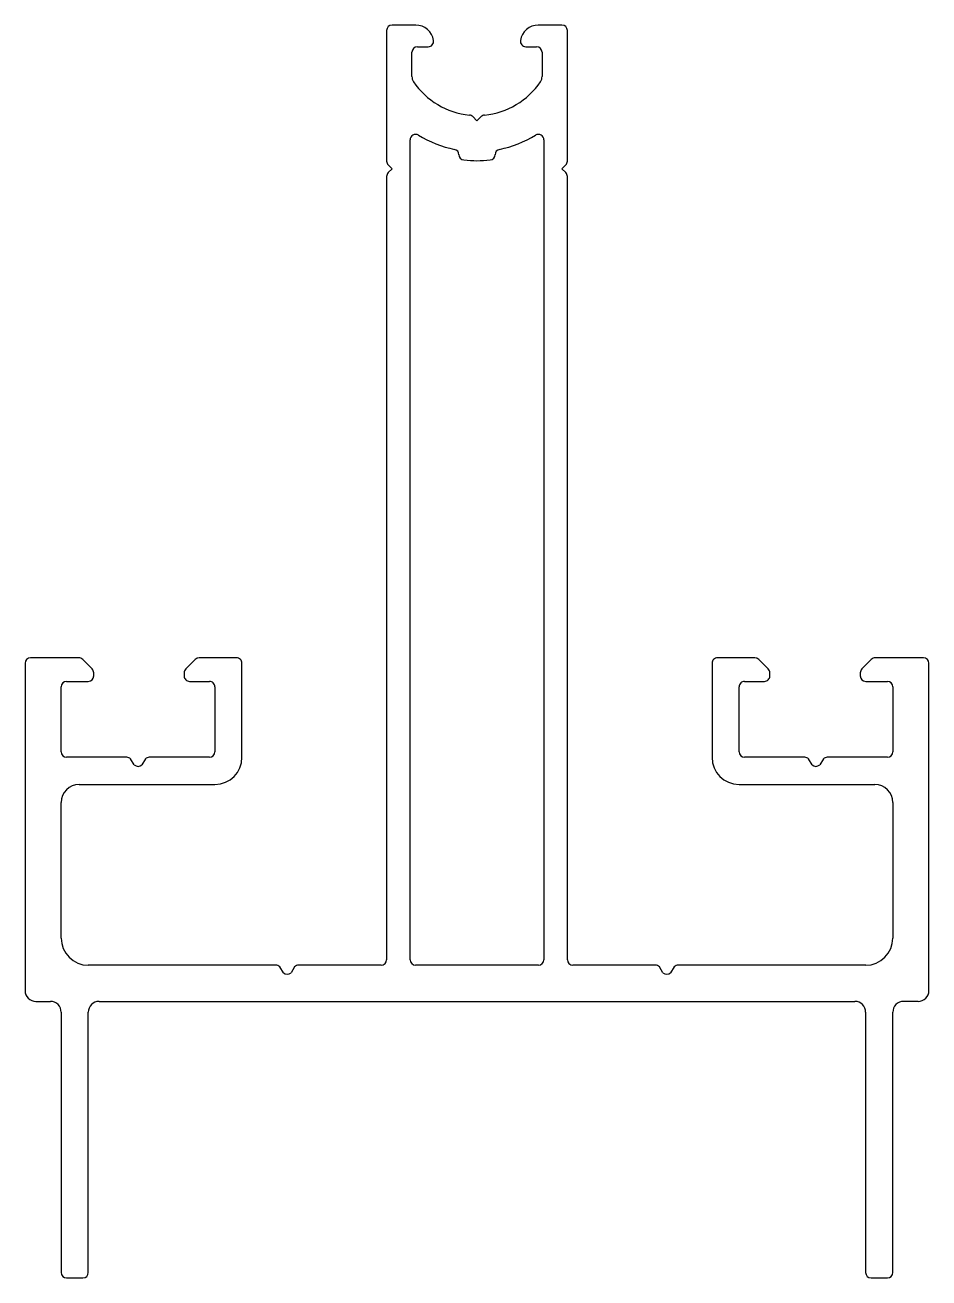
# Model space of a CAD drawing. Extents: x 834.6 to 884.6, y 509.5 to 578.8.
import ezdxf

# ---------------------------------------------------------------- set-up
doc = ezdxf.new("R2010")
doc.units = 0
doc.layers.get('0').update_dxf_attribs({"linetype": 'CONTINUOUS'})

msp = doc.modelspace()

# ---------------------------------------------------------------- linework, layer by layer
for p, q in [((856.255, 578.755), (854.947, 578.755)), ((864.347, 578.755), (863.04, 578.755)), ((854.647, 578.455), (854.647, 571.229)), ((864.647, 571.229), (864.647, 578.455)), ((856.047, 575.902), (856.047, 577.255)), ((856.347, 577.555), (856.947, 577.555)), ((862.347, 577.555), (862.947, 577.555)), ((863.247, 577.255), (863.247, 575.902)), ((859.647, 573.455), (859.413, 573.689)), ((859.882, 573.689), (859.647, 573.455)), ((855.947, 527.056), (855.947, 572.408)), ((863.347, 572.408), (863.347, 527.056)), ((854.735, 571.017), (854.947, 570.805)), ((858.647, 571.585), (858.647, 571.592)), ((860.647, 571.592), (860.647, 571.585)), ((864.347, 570.805), (864.56, 571.017)), ((854.647, 570.38), (854.647, 527.056)), ((854.947, 570.805), (854.735, 570.592)), ((864.56, 570.592), (864.347, 570.805)), ((864.647, 527.056), (864.647, 570.38)), ((834.647, 543.456), (834.647, 525.356)), ((837.623, 543.756), (834.947, 543.756)), ((838.36, 543.144), (837.835, 543.668)), ((844.06, 543.666), (843.535, 543.141)), ((846.347, 543.756), (844.271, 543.753)), ((846.648, 538.256), (846.648, 543.456)), ((872.647, 543.456), (872.647, 538.256)), ((875.024, 543.753), (872.948, 543.756)), ((875.76, 543.141), (875.235, 543.666)), ((881.46, 543.668), (880.935, 543.144)), ((884.348, 543.756), (881.672, 543.756)), ((884.648, 525.356), (884.648, 543.456)), ((838.447, 542.756), (838.447, 542.932)), ((843.447, 542.929), (843.447, 542.754)), ((875.847, 542.754), (875.847, 542.929)), ((880.848, 542.932), (880.848, 542.756)), ((836.647, 538.556), (836.647, 542.156)), ((836.947, 542.456), (838.147, 542.456)), ((843.748, 542.454), (844.847, 542.455)), ((845.148, 542.155), (845.148, 538.556)), ((874.147, 538.556), (874.147, 542.155)), ((874.448, 542.455), (875.547, 542.454)), ((881.148, 542.456), (882.348, 542.456)), ((882.648, 542.156), (882.648, 538.556)), ((840.273, 538.256), (836.947, 538.256)), ((840.685, 537.844), (840.485, 538.168)), ((841.31, 538.168), (841.11, 537.844)), ((844.848, 538.256), (841.522, 538.256)), ((877.773, 538.256), (874.447, 538.256)), ((878.185, 537.844), (877.985, 538.168)), ((878.81, 538.168), (878.61, 537.844)), ((882.348, 538.256), (879.022, 538.256)), ((837.647, 536.756), (845.148, 536.756)), ((874.147, 536.756), (881.648, 536.756)), ((836.647, 528.256), (836.647, 535.756)), ((882.648, 535.756), (882.648, 528.256)), ((848.523, 526.756), (838.147, 526.756)), ((848.935, 526.344), (848.735, 526.668)), ((849.56, 526.668), (849.36, 526.344)), ((854.347, 526.756), (849.772, 526.756)), ((863.047, 526.756), (856.247, 526.756)), ((869.523, 526.756), (864.947, 526.756)), ((869.935, 526.344), (869.735, 526.668)), ((870.56, 526.668), (870.36, 526.344)), ((881.148, 526.756), (870.772, 526.756)), ((835.247, 524.756), (836.047, 524.756)), ((838.747, 524.756), (880.547, 524.756)), ((884.048, 524.756), (883.247, 524.756)), ((836.647, 524.156), (836.647, 509.76)), ((838.147, 509.76), (838.147, 524.156)), ((881.147, 524.156), (881.147, 509.76)), ((882.647, 509.76), (882.647, 524.156)), ((836.947, 509.46), (837.847, 509.46)), ((881.447, 509.46), (882.347, 509.46))]:
    msp.add_line(p, q)
for centre, radius, start, end in [((854.947, 578.455), 0.3, 90, 180), ((856.255, 577.755), 1, 8.21321, 90), ((863.04, 577.755), 1, 90, 171.78679), ((864.347, 578.455), 0.3, 0, 90), ((856.347, 577.255), 0.3, 90, 180), ((856.95, 577.853), 0.298, 269.5855, 8.62771), ((862.349, 577.856), 0.301, 172.05969, 269.7271), ((862.947, 577.255), 0.3, 360, 90), ((856.547, 575.902), 0.5, 180, 214.01645), ((862.747, 575.902), 0.5, 325.98355, 0), ((859.647, 577.995), 4.24, 214.01645, 264.35914), ((859.647, 577.995), 4.24, 275.64086, 325.98355), ((859.201, 573.476), 0.3, 45, 84.35914), ((860.094, 573.476), 0.3, 95.64086, 135), ((856.247, 572.408), 0.3, 58.67595, 180), ((859.647, 577.994), 6.24, 238.67595, 258.53456), ((859.647, 577.994), 6.24, 281.46544, 301.32405), ((863.047, 572.408), 0.3, 360, 121.32405), ((858.347, 571.585), 0.3, 0, 78.53456), ((860.947, 571.585), 0.3, 101.46544, 180), ((854.947, 571.229), 0.3, 180, 225), ((858.947, 571.592), 0.3, 180, 263.75987), ((859.647, 577.994), 6.74, 263.75987, 276.24013), ((860.347, 571.592), 0.3, 276.24013, 0), ((864.347, 571.229), 0.3, 315, 0), ((854.947, 570.38), 0.3, 135, 180), ((864.347, 570.38), 0.3, 0, 45), ((834.947, 543.456), 0.3, 90, 180), ((837.623, 543.456), 0.3, 45, 90), ((844.272, 543.453), 0.3, 90.05957, 135), ((846.348, 543.456), 0.3, 0, 90.05957), ((872.947, 543.456), 0.3, 89.94043, 180), ((875.023, 543.453), 0.3, 45, 89.94043), ((881.672, 543.456), 0.3, 90, 135), ((884.348, 543.456), 0.3, 0, 90), ((838.147, 542.756), 0.3, 270, 360), ((838.147, 542.932), 0.3, 360, 45), ((843.747, 542.929), 0.3, 135, 180), ((843.747, 542.754), 0.3, 180, 270.09834), ((875.547, 542.754), 0.3, 269.90166, 360), ((875.547, 542.929), 0.3, 360, 45), ((881.148, 542.932), 0.3, 135, 180), ((881.148, 542.756), 0.3, 180, 270), ((836.947, 542.156), 0.3, 90, 180), ((844.848, 542.155), 0.3, 0, 90.09834), ((874.447, 542.155), 0.3, 89.90166, 180), ((882.348, 542.156), 0.3, 0, 90), ((836.947, 538.556), 0.3, 180, 270), ((844.848, 538.556), 0.3, 270, 0), ((874.447, 538.556), 0.3, 180, 270), ((882.348, 538.556), 0.3, 270, 0), ((840.273, 537.956), 0.3, 45, 90), ((840.898, 538.056), 0.3, 225, 315), ((841.522, 537.956), 0.3, 90, 135), ((845.148, 538.256), 1.5, 270, 0), ((874.147, 538.256), 1.5, 180, 270), ((877.773, 537.956), 0.3, 45, 90), ((878.397, 538.056), 0.3, 225, 315), ((879.022, 537.956), 0.3, 90, 135), ((837.647, 535.756), 1, 90, 180), ((881.648, 535.756), 1, 0, 90), ((838.147, 528.256), 1.5, 180, 270), ((881.148, 528.256), 1.5, 270, 0), ((848.523, 526.456), 0.3, 45, 90), ((849.772, 526.456), 0.3, 90, 135), ((854.347, 527.056), 0.3, 270, 0), ((856.247, 527.056), 0.3, 180, 270), ((863.047, 527.056), 0.3, 270, 0), ((864.947, 527.056), 0.3, 180, 270), ((869.523, 526.456), 0.3, 45, 90), ((870.772, 526.456), 0.3, 90, 135), ((849.147, 526.556), 0.3, 225, 315), ((870.147, 526.556), 0.3, 225, 315), ((835.247, 525.356), 0.6, 180, 270), ((884.048, 525.356), 0.6, 270, 0), ((836.047, 524.156), 0.6, 0, 90), ((838.747, 524.156), 0.6, 90, 180), ((880.547, 524.156), 0.6, 0, 90), ((883.247, 524.156), 0.6, 90, 180), ((836.947, 509.76), 0.3, 180, 270), ((837.847, 509.76), 0.3, 270, 0), ((881.447, 509.76), 0.3, 180, 270), ((882.347, 509.76), 0.3, 270, 0)]:
    msp.add_arc(centre, radius, start, end)

doc.saveas('drawing.dxf')
